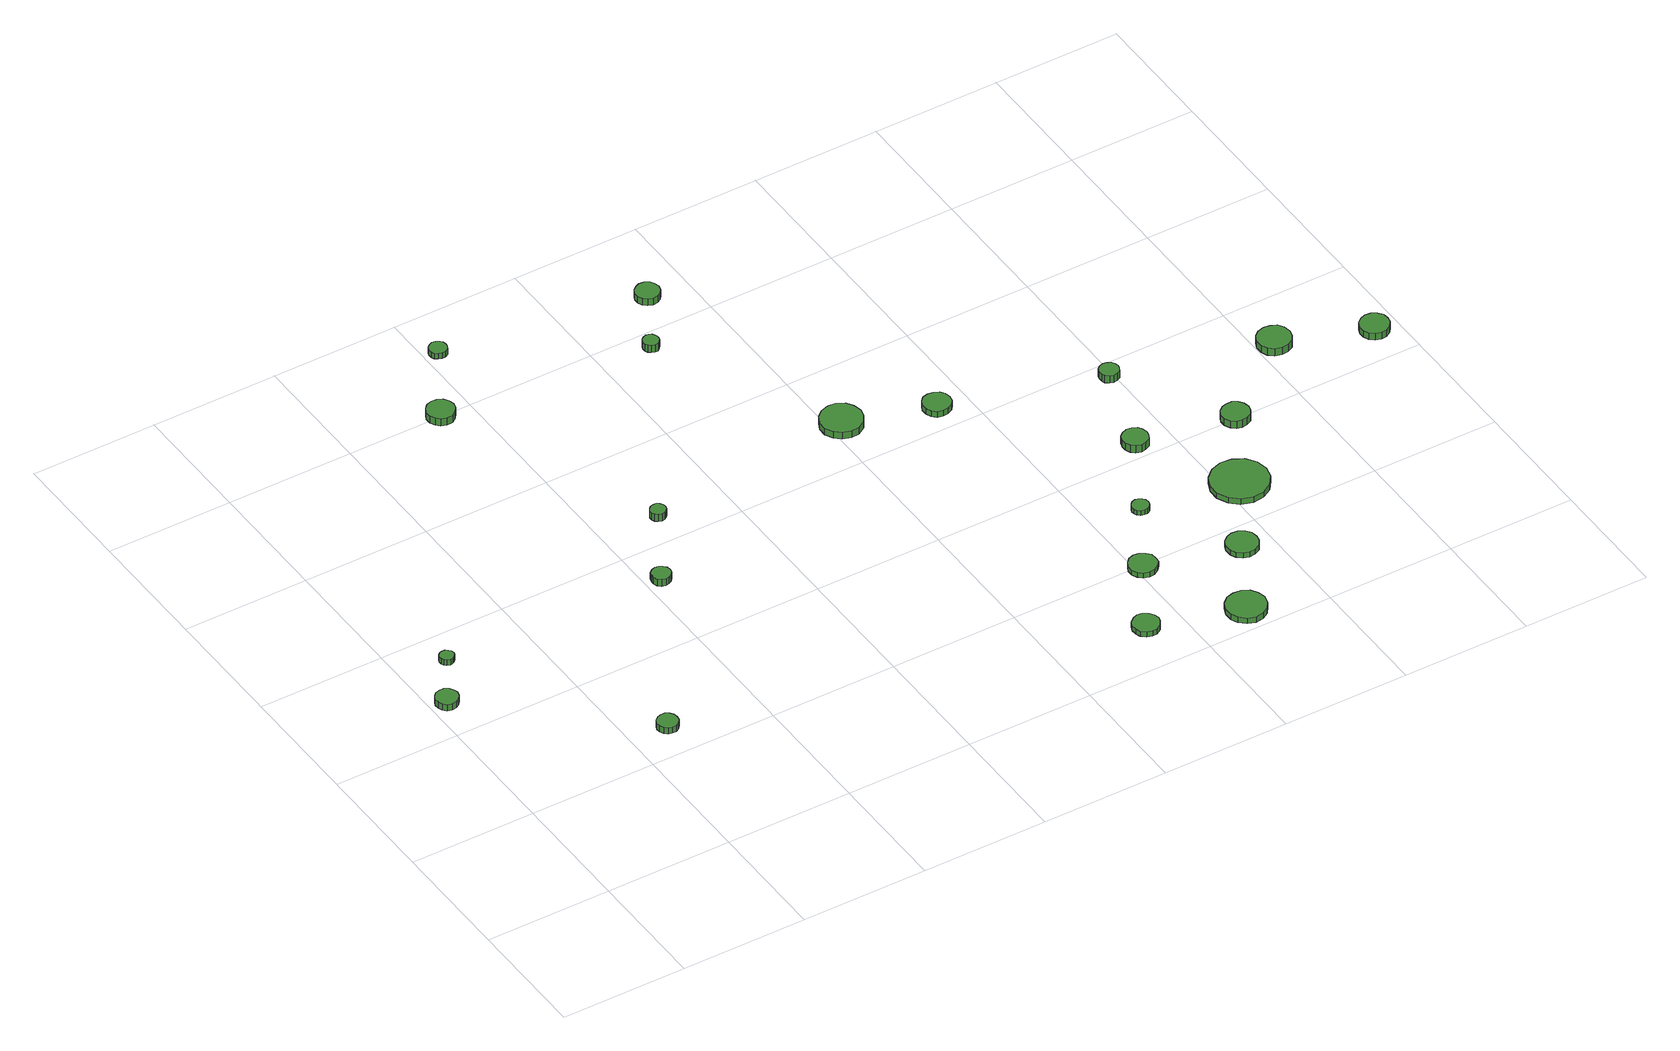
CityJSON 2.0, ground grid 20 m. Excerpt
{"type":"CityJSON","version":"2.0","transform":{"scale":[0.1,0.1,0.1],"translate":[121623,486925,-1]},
"CityObjects":{
"tree1":{"type":"SolitaryVegetationObject","attributes":{"function":"something"},"geometry":[{"type":"MultiSurface","lod":"1","boundaries":[[[0,1,2,3,4,5,6,7,8,9,10,11,12,13,14]],[[15,16,17,18,19,20,21,22,23,24,25,26,27,28,29]],[[0,29,28,1]],[[1,28,27,2]],[[2,27,26,3]],[[3,26,25,4]],[[4,25,24,5]],[[5,24,23,6]],[[6,23,22,7]],[[7,22,21,8]],[[8,21,20,9]],[[9,20,19,10]],[[10,19,18,11]],[[11,18,17,12]],[[12,17,16,13]],[[13,16,15,14]],[[14,15,29,0]]]}]},
"tree2":{"type":"SolitaryVegetationObject","attributes":{"function":"something"},"geometry":[{"type":"MultiSurface","lod":"1","boundaries":[[[30,31,32,33,34,35,36,37,38,39,40,41,42,43,44]],[[45,46,47,48,49,50,51,52,53,54,55,56,57,58,59]],[[30,59,58,31]],[[31,58,57,32]],[[32,57,56,33]],[[33,56,55,34]],[[34,55,54,35]],[[35,54,53,36]],[[36,53,52,37]],[[37,52,51,38]],[[38,51,50,39]],[[39,50,49,40]],[[40,49,48,41]],[[41,48,47,42]],[[42,47,46,43]],[[43,46,45,44]],[[44,45,59,30]]]}]},
"tree3":{"type":"SolitaryVegetationObject","attributes":{"function":"something"},"geometry":[{"type":"MultiSurface","lod":"1","boundaries":[[[60,61,62,63,64,65,66,67,68,69,70,71,72,73,74]],[[75,76,77,78,79,80,81,82,83,84,85,86,87,88,89]],[[60,89,88,61]],[[61,88,87,62]],[[62,87,86,63]],[[63,86,85,64]],[[64,85,84,65]],[[65,84,83,66]],[[66,83,82,67]],[[67,82,81,68]],[[68,81,80,69]],[[69,80,79,70]],[[70,79,78,71]],[[71,78,77,72]],[[72,77,76,73]],[[73,76,75,74]],[[74,75,89,60]]]}]},
"tree4":{"type":"SolitaryVegetationObject","attributes":{"function":"something"},"geometry":[{"type":"MultiSurface","lod":"1","boundaries":[[[90,91,92,93,94,95,96,97,98,99,100,101,102,103,104]],[[105,106,107,108,109,110,111,112,113,114,115,116,117,118,119]],[[90,119,118,91]],[[91,118,117,92]],[[92,117,116,93]],[[93,116,115,94]],[[94,115,114,95]],[[95,114,113,96]],[[96,113,112,97]],[[97,112,111,98]],[[98,111,110,99]],[[99,110,109,100]],[[100,109,108,101]],[[101,108,107,102]],[[102,107,106,103]],[[103,106,105,104]],[[104,105,119,90]]]}]},
"tree5":{"type":"SolitaryVegetationObject","attributes":{"function":"something"},"geometry":[{"type":"MultiSurface","lod":"1","boundaries":[[[120,121,122,123,124,125,126,127,128,129,130,131,132,133,134]],[[135,136,137,138,139,140,141,142,143,144,145,146,147,148,149]],[[120,149,148,121]],[[121,148,147,122]],[[122,147,146,123]],[[123,146,145,124]],[[124,145,144,125]],[[125,144,143,126]],[[126,143,142,127]],[[127,142,141,128]],[[128,141,140,129]],[[129,140,139,130]],[[130,139,138,131]],[[131,138,137,132]],[[132,137,136,133]],[[133,136,135,134]],[[134,135,149,120]]]}]},
"tree6":{"type":"SolitaryVegetationObject","attributes":{"function":"something"},"geometry":[{"type":"MultiSurface","lod":"1","boundaries":[[[150,151,152,153,154,155,156,157,158,159,160,161,162,163,164]],[[165,166,167,168,169,170,171,172,173,174,175,176,177,178,179]],[[150,179,178,151]],[[151,178,177,152]],[[152,177,176,153]],[[153,176,175,154]],[[154,175,174,155]],[[155,174,173,156]],[[156,173,172,157]],[[157,172,171,158]],[[158,171,170,159]],[[159,170,169,160]],[[160,169,168,161]],[[161,168,167,162]],[[162,167,166,163]],[[163,166,165,164]],[[164,165,179,150]]]}]},
"tree7":{"type":"SolitaryVegetationObject","attributes":{"function":"something"},"geometry":[{"type":"MultiSurface","lod":"1","boundaries":[[[180,181,182,183,184,185,186,187,188,189,190,191,192,193,194]],[[195,196,197,198,199,200,201,202,203,204,205,206,207,208,209]],[[180,209,208,181]],[[181,208,207,182]],[[182,207,206,183]],[[183,206,205,184]],[[184,205,204,185]],[[185,204,203,186]],[[186,203,202,187]],[[187,202,201,188]],[[188,201,200,189]],[[189,200,199,190]],[[190,199,198,191]],[[191,198,197,192]],[[192,197,196,193]],[[193,196,195,194]],[[194,195,209,180]]]}]},
"tree8":{"type":"SolitaryVegetationObject","attributes":{"function":"something"},"geometry":[{"type":"MultiSurface","lod":"1","boundaries":[[[210,211,212,213,214,215,216,217,218,219,220,221,222,223,224]],[[225,226,227,228,229,230,231,232,233,234,235,236,237,238,239]],[[210,239,238,211]],[[211,238,237,212]],[[212,237,236,213]],[[213,236,235,214]],[[214,235,234,215]],[[215,234,233,216]],[[216,233,232,217]],[[217,232,231,218]],[[218,231,230,219]],[[219,230,229,220]],[[220,229,228,221]],[[221,228,227,222]],[[222,227,226,223]],[[223,226,225,224]],[[224,225,239,210]]]}]},
"tree9":{"type":"SolitaryVegetationObject","attributes":{"function":"something"},"geometry":[{"type":"MultiSurface","lod":"1","boundaries":[[[240,241,242,243,244,245,246,247,248,249,250,251,252,253,254]],[[255,256,257,258,259,260,261,262,263,264,265,266,267,268,269]],[[240,269,268,241]],[[241,268,267,242]],[[242,267,266,243]],[[243,266,265,244]],[[244,265,264,245]],[[245,264,263,246]],[[246,263,262,247]],[[247,262,261,248]],[[248,261,260,249]],[[249,260,259,250]],[[250,259,258,251]],[[251,258,257,252]],[[252,257,256,253]],[[253,256,255,254]],[[254,255,269,240]]]}]},
"tree10":{"type":"SolitaryVegetationObject","attributes":{"function":"something"},"geometry":[{"type":"MultiSurface","lod":"1","boundaries":[[[270,271,272,273,274,275,276,277,278,279,280,281,282,283,284]],[[285,286,287,288,289,290,291,292,293,294,295,296,297,298,299]],[[270,299,298,271]],[[271,298,297,272]],[[272,297,296,273]],[[273,296,295,274]],[[274,295,294,275]],[[275,294,293,276]],[[276,293,292,277]],[[277,292,291,278]],[[278,291,290,279]],[[279,290,289,280]],[[280,289,288,281]],[[281,288,287,282]],[[282,287,286,283]],[[283,286,285,284]],[[284,285,299,270]]]}]},
"tree11":{"type":"SolitaryVegetationObject","attributes":{"function":"something"},"geometry":[{"type":"MultiSurface","lod":"1","boundaries":[[[300,301,302,303,304,305,306,307,308,309,310,311,312,313,314]],[[315,316,317,318,319,320,321,322,323,324,325,326,327,328,329]],[[300,329,328,301]],[[301,328,327,302]],[[302,327,326,303]],[[303,326,325,304]],[[304,325,324,305]],[[305,324,323,306]],[[306,323,322,307]],[[307,322,321,308]],[[308,321,320,309]],[[309,320,319,310]],[[310,319,318,311]],[[311,318,317,312]],[[312,317,316,313]],[[313,316,315,314]],[[314,315,329,300]]]}]},
"tree12":{"type":"SolitaryVegetationObject","attributes":{"function":"something"},"geometry":[{"type":"MultiSurface","lod":"1","boundaries":[[[330,331,332,333,334,335,336,337,338,339,340,341,342,343,344]],[[345,346,347,348,349,350,351,352,353,354,355,356,357,358,359]],[[330,359,358,331]],[[331,358,357,332]],[[332,357,356,333]],[[333,356,355,334]],[[334,355,354,335]],[[335,354,353,336]],[[336,353,352,337]],[[337,352,351,338]],[[338,351,350,339]],[[339,350,349,340]],[[340,349,348,341]],[[341,348,347,342]],[[342,347,346,343]],[[343,346,345,344]],[[344,345,359,330]]]}]},
"tree13":{"type":"SolitaryVegetationObject","attributes":{"function":"something"},"geometry":[{"type":"MultiSurface","lod":"1","boundaries":[[[360,361,362,363,364,365,366,367,368,369,370,371,372,373,374]],[[375,376,377,378,379,380,381,382,383,384,385,386,387,388,389]],[[360,389,388,361]],[[361,388,387,362]],[[362,387,386,363]],[[363,386,385,364]],[[364,385,384,365]],[[365,384,383,366]],[[366,383,382,367]],[[367,382,381,368]],[[368,381,380,369]],[[369,380,379,370]],[[370,379,378,371]],[[371,378,377,372]],[[372,377,376,373]],[[373,376,375,374]],[[374,375,389,360]]]}]},
"tree14":{"type":"SolitaryVegetationObject","attributes":{"function":"something"},"geometry":[{"type":"MultiSurface","lod":"1","boundaries":[[[390,391,392,393,394,395,396,397,398,399,400,401,402,403,404]],[[405,406,407,408,409,410,411,412,413,414,415,416,417,418,419]],[[390,419,418,391]],[[391,418,417,392]],[[392,417,416,393]],[[393,416,415,394]],[[394,415,414,395]],[[395,414,413,396]],[[396,413,412,397]],[[397,412,411,398]],[[398,411,410,399]],[[399,410,409,400]],[[400,409,408,401]],[[401,408,407,402]],[[402,407,406,403]],[[403,406,405,404]],[[404,405,419,390]]]}]},
"tree15":{"type":"SolitaryVegetationObject","attributes":{"function":"something"},"geometry":[{"type":"MultiSurface","lod":"1","boundaries":[[[420,421,422,423,424,425,426,427,428,429,430,431,432,433,434]],[[435,436,437,438,439,440,441,442,443,444,445,446,447,448,449]],[[420,449,448,421]],[[421,448,447,422]],[[422,447,446,423]],[[423,446,445,424]],[[424,445,444,425]],[[425,444,443,426]],[[426,443,442,427]],[[427,442,441,428]],[[428,441,440,429]],[[429,440,439,430]],[[430,439,438,431]],[[431,438,437,432]],[[432,437,436,433]],[[433,436,435,434]],[[434,435,449,420]]]}]},
"tree16":{"type":"SolitaryVegetationObject","attributes":{"function":"something"},"geometry":[{"type":"MultiSurface","lod":"1","boundaries":[[[450,451,452,453,454,455,456,457,458,459,460,461,462,463,464]],[[465,466,467,468,469,470,471,472,473,474,475,476,477,478,479]],[[450,479,478,451]],[[451,478,477,452]],[[452,477,476,453]],[[453,476,475,454]],[[454,475,474,455]],[[455,474,473,456]],[[456,473,472,457]],[[457,472,471,458]],[[458,471,470,459]],[[459,470,469,460]],[[460,469,468,461]],[[461,468,467,462]],[[462,467,466,463]],[[463,466,465,464]],[[464,465,479,450]]]}]},
"tree17":{"type":"SolitaryVegetationObject","attributes":{"function":"something"},"geometry":[{"type":"MultiSurface","lod":"1","boundaries":[[[480,481,482,483,484,485,486,487,488,489,490,491,492,493,494]],[[495,496,497,498,499,500,501,502,503,504,505,506,507,508,509]],[[480,509,508,481]],[[481,508,507,482]],[[482,507,506,483]],[[483,506,505,484]],[[484,505,504,485]],[[485,504,503,486]],[[486,503,502,487]],[[487,502,501,488]],[[488,501,500,489]],[[489,500,499,490]],[[490,499,498,491]],[[491,498,497,492]],[[492,497,496,493]],[[493,496,495,494]],[[494,495,509,480]]]}]},
"tree18":{"type":"SolitaryVegetationObject","attributes":{"function":"something"},"geometry":[{"type":"MultiSurface","lod":"1","boundaries":[[[510,511,512,513,514,515,516,517,518,519,520,521,522,523,524]],[[525,526,527,528,529,530,531,532,533,534,535,536,537,538,539]],[[510,539,538,511]],[[511,538,537,512]],[[512,537,536,513]],[[513,536,535,514]],[[514,535,534,515]],[[515,534,533,516]],[[516,533,532,517]],[[517,532,531,518]],[[518,531,530,519]],[[519,530,529,520]],[[520,529,528,521]],[[521,528,527,522]],[[522,527,526,523]],[[523,526,525,524]],[[524,525,539,510]]]}]},
"tree19":{"type":"SolitaryVegetationObject","attributes":{"function":"something"},"geometry":[{"type":"MultiSurface","lod":"1","boundaries":[[[540,541,542,543,544,545,546,547,548,549,550,551,552,553,554]],[[555,556,557,558,559,560,561,562,563,564,565,566,567,568,569]],[[540,569,568,541]],[[541,568,567,542]],[[542,567,566,543]],[[543,566,565,544]],[[544,565,564,545]],[[545,564,563,546]],[[546,563,562,547]],[[547,562,561,548]],[[548,561,560,549]],[[549,560,559,550]],[[550,559,558,551]],[[551,558,557,552]],[[552,557,556,553]],[[553,556,555,554]],[[554,555,569,540]]]}]},
"tree20":{"type":"SolitaryVegetationObject","attributes":{"function":"something"},"geometry":[{"type":"MultiSurface","lod":"1","boundaries":[[[570,571,572,573,574,575,576,577,578,579,580,581,582,583,584]],[[585,586,587,588,589,590,591,592,593,594,595,596,597,598,599]],[[570,599,598,571]],[[571,598,597,572]],[[572,597,596,573]],[[573,596,595,574]],[[574,595,594,575]],[[575,594,593,576]],[[576,593,592,577]],[[577,592,591,578]],[[578,591,590,579]],[[579,590,589,580]],[[580,589,588,581]],[[581,588,587,582]],[[582,587,586,583]],[[583,586,585,584]],[[584,585,599,570]]]}]},
"tree21":{"type":"SolitaryVegetationObject","attributes":{"function":"something"},"geometry":[{"type":"MultiSurface","lod":"1","boundaries":[[[600,601,602,603,604,605,606,607,608,609,610,611,612,613,614]],[[615,616,617,618,619,620,621,622,623,624,625,626,627,628,629]],[[600,629,628,601]],[[601,628,627,602]],[[602,627,626,603]],[[603,626,625,604]],[[604,625,624,605]],[[605,624,623,606]],[[606,623,622,607]],[[607,622,621,608]],[[608,621,620,609]],[[609,620,619,610]],[[610,619,618,611]],[[611,618,617,612]],[[612,617,616,613]],[[613,616,615,614]],[[614,615,629,600]]]}]},
"tree22":{"type":"SolitaryVegetationObject","attributes":{"function":"something"},"geometry":[{"type":"MultiSurface","lod":"1","boundaries":[[[630,631,632,633,634,635,636,637,638,639,640,641,642,643,644]],[[645,646,647,648,649,650,651,652,653,654,655,656,657,658,659]],[[630,659,658,631]],[[631,658,657,632]],[[632,657,656,633]],[[633,656,655,634]],[[634,655,654,635]],[[635,654,653,636]],[[636,653,652,637]],[[637,652,651,638]],[[638,651,650,639]],[[639,650,649,640]],[[640,649,648,641]],[[641,648,647,642]],[[642,647,646,643]],[[643,646,645,644]],[[644,645,659,630]]]}]}
},
"vertices":[
[44,468,17],[42,475,17],[38,481,17],[32,485,17],[24,485,17],[17,483,17],[12,478,17],[9,471,17],[9,464,17],[12,457,17],[17,452,17],[24,450,17],[32,451,17],[38,455,17],[42,461,17],[42,461,6],[38,455,6],[32,451,6],[24,450,6],[17,452,6],[12,457,6],[9,464,6],[9,471,6],[12,478,6],[17,483,6],[24,485,6],[32,485,6],[38,481,6],[42,475,6],[44,468,6],
[86,545,16],[85,550,16],[82,553,16],[78,556,16],[74,556,16],[69,555,16],[66,552,16],[64,548,16],[64,543,16],[66,539,16],[69,536,16],[74,534,16],[78,535,16],[82,537,16],[85,541,16],[85,541,6],[82,537,6],[78,535,6],[74,534,6],[69,536,6],[66,539,6],[64,543,6],[64,548,6],[66,552,6],[69,555,6],[74,556,6],[78,556,6],[82,553,6],[85,550,6],[86,545,6],
[277,258,17],[276,265,17],[272,270,17],[266,274,17],[259,274,17],[253,272,17],[248,268,17],[245,261,17],[245,255,17],[248,248,17],[253,244,17],[259,242,17],[266,242,17],[272,246,17],[276,251,17],[276,251,6],[272,246,6],[266,242,6],[259,242,6],[253,244,6],[248,248,6],[245,255,6],[245,261,6],[248,268,6],[253,272,6],[259,274,6],[266,274,6],[272,270,6],[276,265,6],[277,258,6],
[439,534,18],[438,540,18],[434,545,18],[429,548,18],[423,549,18],[417,547,18],[412,543,18],[410,537,18],[410,531,18],[412,525,18],[417,521,18],[423,519,18],[429,520,18],[434,523,18],[438,528,18],[438,528,6],[434,523,6],[429,520,6],[423,519,6],[417,521,6],[412,525,6],[410,531,6],[410,537,6],[412,543,6],[417,547,6],[423,549,6],[429,548,6],[434,545,6],[438,540,6],[439,534,6],
[373,1001,19],[371,1009,19],[366,1017,19],[358,1021,19],[349,1022,19],[340,1019,19],[334,1013,19],[330,1005,19],[330,996,19],[334,988,19],[340,982,19],[349,979,19],[358,980,19],[366,985,19],[371,992,19],[371,992,6],[366,985,6],[358,980,6],[349,979,6],[340,982,6],[334,988,6],[330,996,6],[330,1005,6],[334,1013,6],[340,1019,6],[349,1022,6],[358,1021,6],[366,1017,6],[371,1009,6],[373,1001,6],
[503,648,24],[502,653,24],[499,657,24],[495,660,24],[490,660,24],[485,659,24],[481,655,24],[479,651,24],[479,646,24],[481,641,24],[485,638,24],[490,636,24],[495,637,24],[499,639,24],[502,643,24],[502,643,11],[499,639,11],[495,637,11],[490,636,11],[485,638,11],[481,641,11],[479,646,11],[479,651,11],[481,655,11],[485,659,11],[490,660,11],[495,660,11],[499,657,11],[502,653,11],[503,648,11],
[435,1119,16],[434,1125,16],[431,1129,16],[426,1132,16],[420,1133,16],[415,1131,16],[410,1127,16],[408,1122,16],[408,1116,16],[410,1111,16],[415,1108,16],[420,1106,16],[426,1106,16],[431,1109,16],[434,1114,16],[434,1114,6],[431,1109,6],[426,1106,6],[420,1106,6],[415,1108,6],[410,1111,6],[408,1116,6],[408,1122,6],[410,1127,6],[415,1131,6],[420,1133,6],[426,1132,6],[431,1129,6],[434,1125,6],[435,1119,6],
[966,81,16],[964,89,16],[959,96,16],[951,101,16],[943,102,16],[935,99,16],[928,93,16],[925,85,16],[925,77,16],[928,69,16],[935,63,16],[943,60,16],[951,61,16],[959,66,16],[964,73,16],[964,73,7],[959,66,7],[951,61,7],[943,60,7],[935,63,7],[928,69,7],[925,77,7],[925,85,7],[928,93,7],[935,99,7],[943,102,7],[951,101,7],[959,96,7],[964,89,7],[966,81,7],
[692,967,22],[691,972,22],[688,977,22],[684,979,22],[679,980,22],[674,978,22],[670,975,22],[668,970,22],[668,965,22],[670,960,22],[674,957,22],[679,955,22],[684,955,22],[688,958,22],[691,962,22],[691,962,9],[688,958,9],[684,955,9],[679,955,9],[674,957,9],[670,960,9],[668,965,9],[668,970,9],[670,975,9],[674,978,9],[679,980,9],[684,979,9],[688,977,9],[691,972,9],[692,967,9],
[851,685,18],[848,698,18],[841,709,18],[829,716,18],[816,717,18],[803,713,18],[793,704,18],[787,692,18],[787,678,18],[793,666,18],[803,657,18],[816,653,18],[829,654,18],[841,661,18],[848,672,18],[848,672,6],[841,661,6],[829,654,6],[816,653,6],[803,657,6],[793,666,6],[787,678,6],[787,692,6],[793,704,6],[803,713,6],[816,717,6],[829,716,6],[841,709,6],[848,698,6],[851,685,6],
[755,1066,17],[753,1074,17],[749,1080,17],[742,1084,17],[734,1085,17],[727,1082,17],[721,1077,17],[718,1070,17],[718,1062,17],[721,1055,17],[727,1050,17],[734,1047,17],[742,1048,17],[749,1052,17],[753,1058,17],[753,1058,5],[749,1052,5],[742,1048,5],[734,1047,5],[727,1050,5],[721,1055,5],[718,1062,5],[718,1070,5],[721,1077,5],[727,1082,5],[734,1085,5],[742,1084,5],[749,1080,5],[753,1074,5],[755,1066,5],
[1032,193,16],[1031,202,16],[1025,209,16],[1017,214,16],[1008,215,16],[999,212,16],[993,206,16],[989,198,16],[989,188,16],[993,180,16],[999,174,16],[1008,171,16],[1017,172,16],[1025,177,16],[1031,184,16],[1031,184,7],[1025,177,7],[1017,172,7],[1008,171,7],[999,174,7],[993,180,7],[989,188,7],[989,198,7],[993,206,7],[999,212,7],[1008,215,7],[1017,214,7],[1025,209,7],[1031,202,7],[1032,193,7],
[1116,39,17],[1113,51,17],[1106,62,17],[1095,68,17],[1082,69,17],[1070,66,17],[1060,57,17],[1055,45,17],[1055,32,17],[1060,21,17],[1070,12,17],[1082,8,17],[1095,10,17],[1106,16,17],[1113,26,17],[1113,26,7],[1106,16,7],[1095,10,7],[1082,8,7],[1070,12,7],[1060,21,7],[1055,32,7],[1055,45,7],[1060,57,7],[1070,66,7],[1082,69,7],[1095,68,7],[1106,62,7],[1113,51,7],[1116,39,7],
[974,645,16],[972,654,16],[967,661,16],[959,665,16],[950,666,16],[941,664,16],[935,658,16],[931,650,16],[931,641,16],[935,632,16],[941,626,16],[950,624,16],[959,625,16],[967,629,16],[972,636,16],[972,636,6],[967,629,6],[959,625,6],[950,624,6],[941,626,6],[935,632,6],[931,641,6],[931,650,6],[935,658,6],[941,664,6],[950,666,6],[959,665,6],[967,661,6],[972,654,6],[974,645,6],
[1089,304,15],[1088,309,15],[1085,313,15],[1080,316,15],[1075,317,15],[1069,315,15],[1065,311,15],[1063,306,15],[1063,301,15],[1065,296,15],[1069,292,15],[1075,291,15],[1080,291,15],[1085,294,15],[1088,298,15],[1088,298,6],[1085,294,6],[1080,291,6],[1075,291,6],[1069,292,6],[1065,296,6],[1063,301,6],[1063,306,6],[1065,311,6],[1069,315,6],[1075,317,6],[1080,316,6],[1085,313,6],[1088,309,6],[1089,304,6],
[1178,159,15],[1176,169,15],[1170,177,15],[1161,182,15],[1151,183,15],[1142,180,15],[1134,173,15],[1130,164,15],[1130,153,15],[1134,144,15],[1142,137,15],[1151,134,15],[1161,135,15],[1170,140,15],[1176,149,15],[1176,149,6],[1170,140,6],[1161,135,6],[1151,134,6],[1142,137,6],[1134,144,6],[1130,153,6],[1130,164,6],[1134,173,6],[1142,180,6],[1151,183,6],[1161,182,6],[1170,177,6],[1176,169,6],[1178,159,6],
[1166,429,19],[1164,437,19],[1160,444,19],[1152,448,19],[1144,449,19],[1136,446,19],[1130,441,19],[1127,433,19],[1127,425,19],[1130,417,19],[1136,412,19],[1144,409,19],[1152,410,19],[1160,414,19],[1164,421,19],[1164,421,6],[1160,414,6],[1152,410,6],[1144,409,6],[1136,412,6],[1130,417,6],[1127,425,6],[1127,433,6],[1130,441,6],[1136,446,6],[1144,449,6],[1152,448,6],[1160,444,6],[1164,437,6],[1166,429,6],
[1268,276,16],[1264,294,16],[1253,309,16],[1237,318,16],[1219,320,16],[1201,314,16],[1188,302,16],[1180,285,16],[1180,267,16],[1188,250,16],[1201,238,16],[1219,232,16],[1237,234,16],[1253,243,16],[1264,258,16],[1264,258,6],[1253,243,6],[1237,234,6],[1219,232,6],[1201,238,6],[1188,250,6],[1180,267,6],[1180,285,6],[1188,302,6],[1201,314,6],[1219,320,6],[1237,318,6],[1253,309,6],[1264,294,6],[1268,276,6],
[1207,570,22],[1205,576,22],[1202,581,22],[1196,584,22],[1190,585,22],[1184,583,22],[1179,579,22],[1177,573,22],[1177,567,22],[1179,561,22],[1184,557,22],[1190,555,22],[1196,556,22],[1202,559,22],[1205,564,22],[1205,564,9],[1202,559,9],[1196,556,9],[1190,555,9],[1184,557,9],[1179,561,9],[1177,567,9],[1177,573,9],[1179,579,9],[1184,583,9],[1190,585,9],[1196,584,9],[1202,581,9],[1205,576,9],[1207,570,9],
[1316,399,20],[1314,408,20],[1309,415,20],[1301,420,20],[1292,420,20],[1284,418,20],[1277,412,20],[1273,404,20],[1273,395,20],[1277,386,20],[1284,380,20],[1292,378,20],[1301,379,20],[1309,383,20],[1314,390,20],[1314,390,7],[1309,383,7],[1301,379,7],[1292,378,7],[1284,380,7],[1277,386,7],[1273,395,7],[1273,404,7],[1277,412,7],[1284,418,7],[1292,420,7],[1301,420,7],[1309,415,7],[1314,408,7],[1316,399,7],
[1453,508,19],[1451,519,19],[1445,528,19],[1435,533,19],[1425,534,19],[1414,531,19],[1406,524,19],[1402,514,19],[1402,503,19],[1406,493,19],[1414,486,19],[1425,483,19],[1435,484,19],[1445,489,19],[1451,498,19],[1451,498,6],[1445,489,6],[1435,484,6],[1425,483,6],[1414,486,6],[1406,493,6],[1402,503,6],[1402,514,6],[1406,524,6],[1414,531,6],[1425,534,6],[1435,533,6],[1445,528,6],[1451,519,6],[1453,508,6],
[1586,461,17],[1585,470,17],[1579,477,17],[1571,482,17],[1562,483,17],[1553,480,17],[1546,474,17],[1542,465,17],[1542,456,17],[1546,447,17],[1553,441,17],[1562,438,17],[1571,439,17],[1579,444,17],[1585,452,17],[1585,452,5],[1579,444,5],[1571,439,5],[1562,438,5],[1553,441,5],[1546,447,5],[1542,456,5],[1542,465,5],[1546,474,5],[1553,480,5],[1562,483,5],[1571,482,5],[1579,477,5],[1585,470,5],[1586,461,5]
]}
